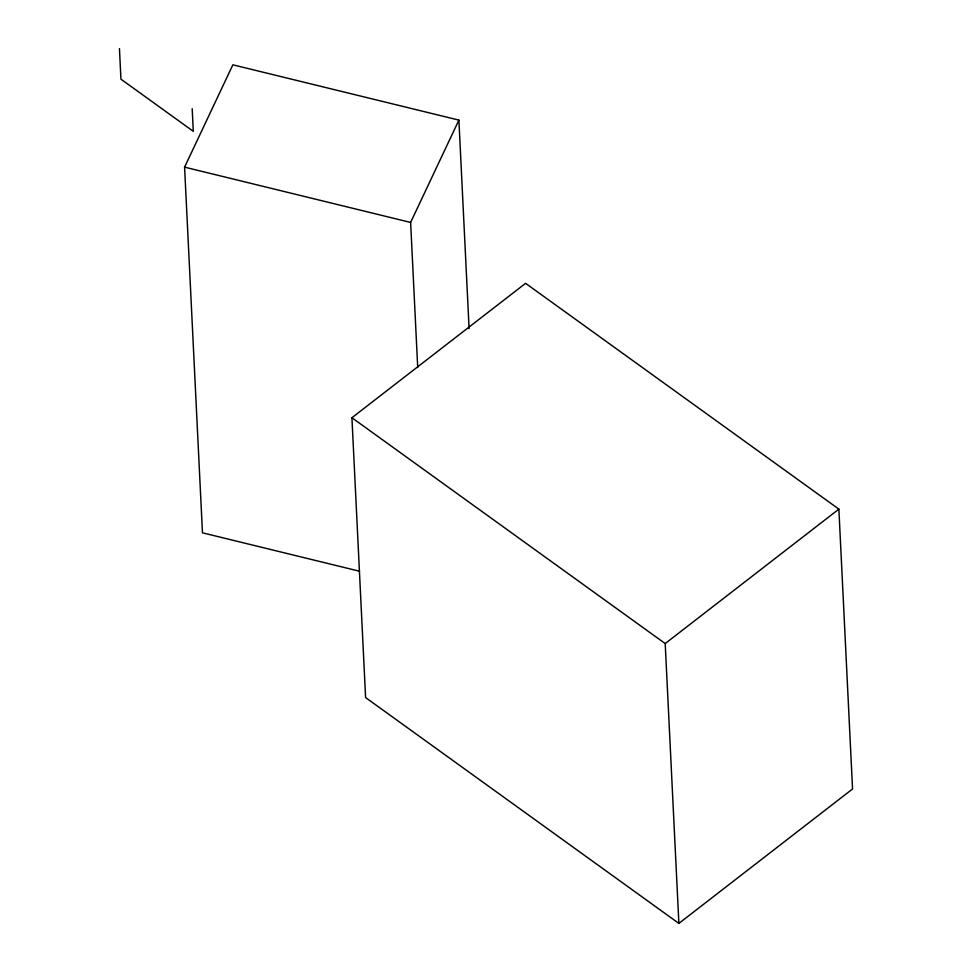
<?xml version="1.0" encoding="UTF-8"?>
<svg xmlns="http://www.w3.org/2000/svg" width="972" height="972" viewBox="0 0 972 972"><rect width="100%" height="100%" fill="white"/><g stroke="black" fill="none" stroke-linecap="round" stroke-linejoin="round"><path stroke-width="1.46" d="M359.519 571.232L202.468 532.814L184.583 167.148L232.867 64.82L458.893 120.115L469.099 328.633M417.717 367.501L410.621 222.442L458.893 120.115M351.925 417.741L525.585 283.314L838.872 509.134L852.553 788.972L678.881 923.4L365.606 697.58L351.925 417.741L665.2 643.561L678.881 923.4M665.2 643.561L838.872 509.134M184.583 167.148L410.621 222.442M192.189 108.73L193.294 131.329L120.941 79.169L119.447 48.6"/></g></svg>
